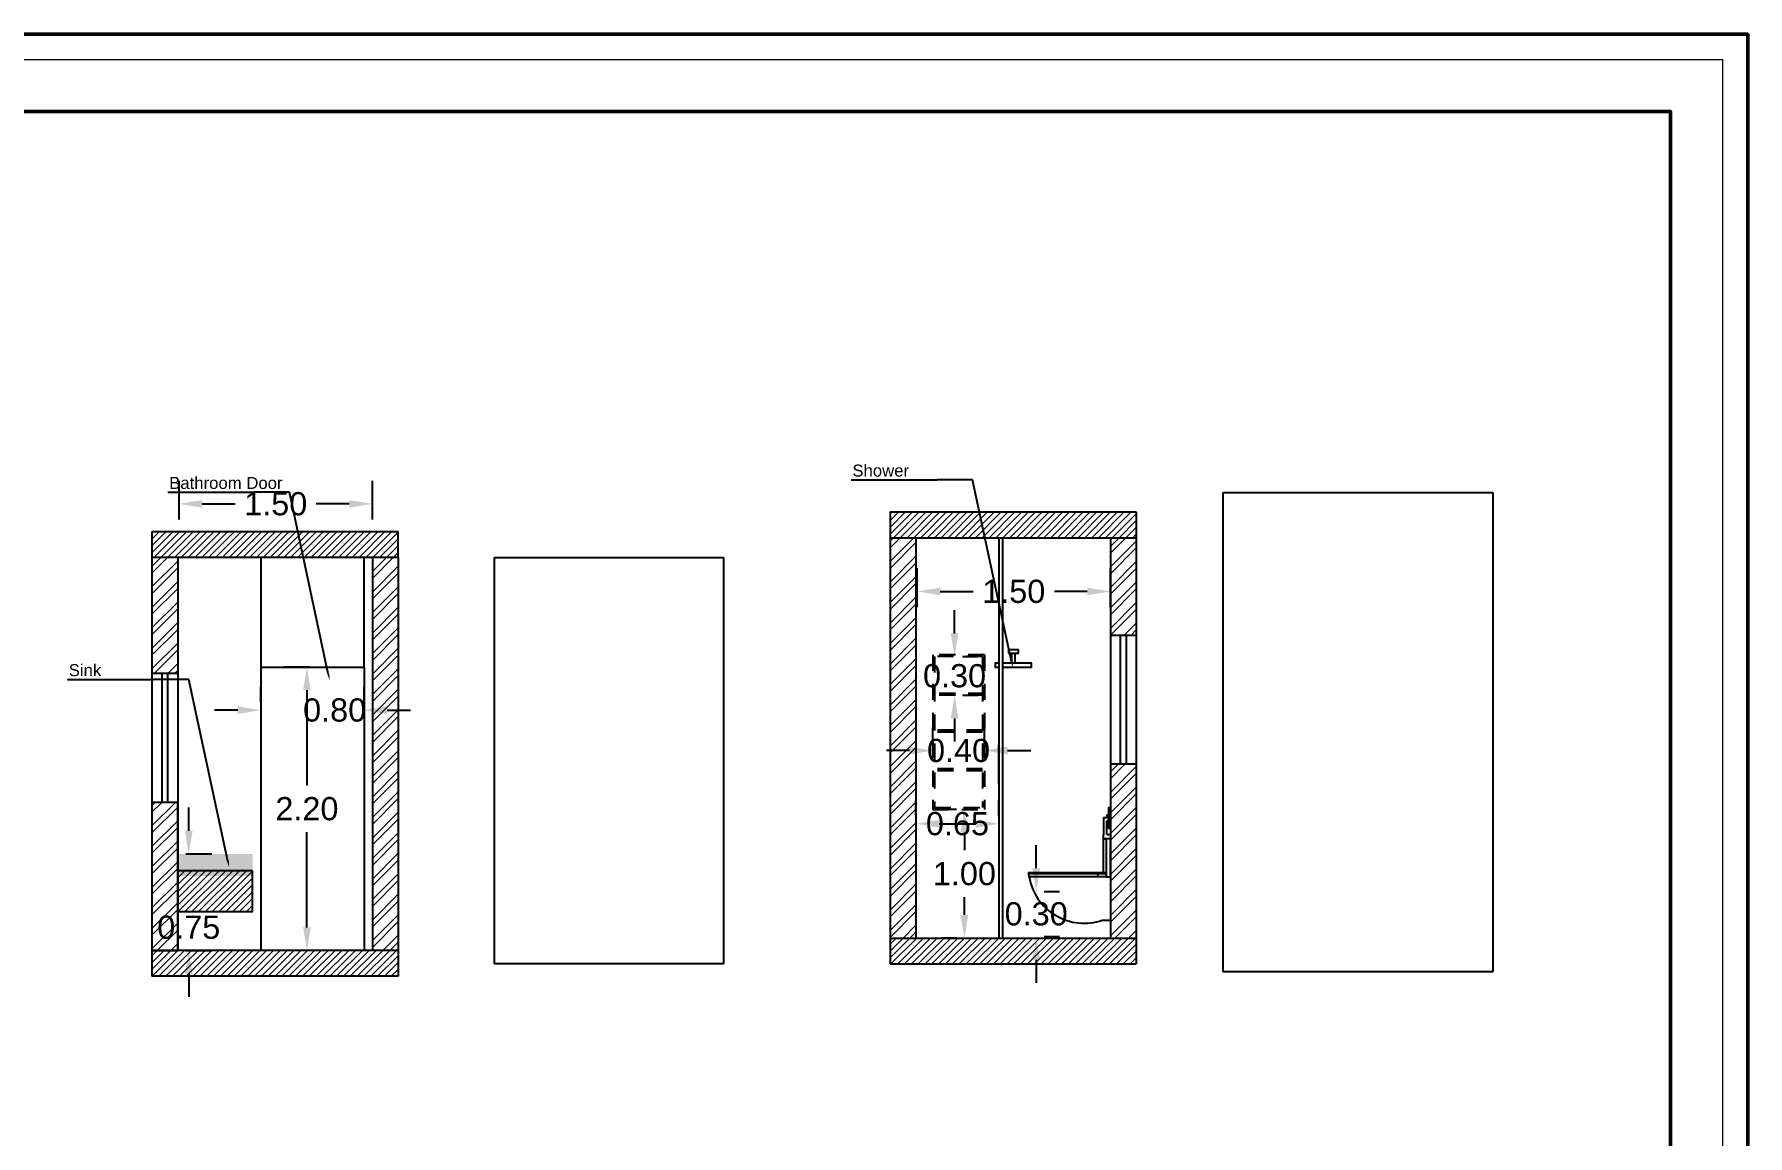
# Model space of a CAD drawing. Header units: inches. Extents: x -279 to 561, y -345 to 342.
# Drawn here: x -245.33 to -232.04, y -281.83 to -273.28 of the extents above; entities that cross this region are included whole.
import ezdxf

# ---------------------------------------------------------------- set-up
doc = ezdxf.new("R2010")
doc.units = ezdxf.units.IN
doc.header["$LTSCALE"] = 0.5
doc.header["$MEASUREMENT"] = 0
doc.linetypes.add('HIDDEN', pattern=[0.375, 0.25, -0.125])
doc.layers.add('.', color=14, linetype='Continuous', lineweight=9)
doc.layers.add('G-ANNO-HLIN', color=5, linetype='Continuous', lineweight=50)
for name, color, linetype in [('CADER', 7, 'Continuous'), ('Layer2', 1, 'HIDDEN'), ('model', 250, 'Continuous'), ('TEXT', 3, 'Continuous'), ('WallHatch-ALCHEMY', 7, 'Continuous'), ('WATER', 50, 'Continuous')]:
    doc.layers.add(name, color=color, linetype=linetype)
doc.styles.get("Standard").update_dxf_attribs({"font": 'arial.ttf'})
doc.dimstyles.get("Standard").update_dxf_attribs({"dimtxt": 0.18, "dimasz": 0.18, "dimexe": 0.18, "dimexo": 0.0625, "dimgap": 0.09, "dimtad": 0, "dimtih": 1, "dimtoh": 1, "dimzin": 0, "dimdsep": 46, "dimtxsty": 'Standard', "dimcen": 0.09, "dimadec": 0, "dimazin": 0, "dimtfac": 1, "dimtofl": 0, "dimtmove": 0, "dimatfit": 3, "dimfxl": 1, "dimtolj": 1, "dimtzin": 0, "dimarcsym": 0})
picture_1 = doc.add_image_def('image37.jpg', size_in_pixel=(2160, 3840))
picture_2 = doc.add_image_def('image39.jpg', size_in_pixel=(2160, 3840))

# ---------------------------------------------------------------- blocks, each defined once
blk = doc.blocks.new('*D905')
at = {"layer": 'Defpoints', "color": 0, "transparency": 16777216}
for p in [(-238.481, -277.603), (-238.481, -277.788), (-236.981, -277.788)]:
    blk.add_point(p, dxfattribs=at)
at = {"layer": 'model', "color": 0, "lineweight": -2, "transparency": 16777216}
for p, q in [((-238.481, -277.725), (-238.481, -277.423)), ((-236.981, -277.725), (-236.981, -277.423)), ((-238.301, -277.603), (-238.046, -277.603)), ((-237.161, -277.603), (-237.416, -277.603))]:
    blk.add_line(p, q, dxfattribs=at)
at = {"layer": 'model', "color": 0, "transparency": 16777216}
for points in [[(-238.301, -277.573), (-238.301, -277.633), (-238.481, -277.603)], [(-237.161, -277.573), (-237.161, -277.633), (-236.981, -277.603)]]:
    blk.add_solid(points, dxfattribs=at)
at = {"layer": 'model', "color": 0, "transparency": 16777216, "insert": (-237.731, -277.603), "char_height": 0.18, "attachment_point": 5}
blk.add_mtext('\\A1;1.50', dxfattribs=at)
blk = doc.blocks.new('*D906')
at = {"layer": 'Defpoints', "color": 0, "transparency": 16777216}
for p in [(-238.49, -279.406), (-237.846, -279.406), (-237.846, -279.406)]:
    blk.add_point(p, dxfattribs=at)
at = {"layer": 'model', "color": 0, "lineweight": -2, "transparency": 16777216}
for p, q in [((-238.49, -279.343), (-238.49, -279.226)), ((-237.846, -279.343), (-237.846, -279.226)), ((-238.31, -279.406), (-238.026, -279.406))]:
    blk.add_line(p, q, dxfattribs=at)
at = {"layer": 'model', "color": 0, "transparency": 16777216}
for points in [[(-238.31, -279.376), (-238.31, -279.436), (-238.49, -279.406)], [(-238.026, -279.376), (-238.026, -279.436), (-237.846, -279.406)]]:
    blk.add_solid(points, dxfattribs=at)
at = {"layer": 'model', "color": 0, "transparency": 16777216, "insert": (-238.168, -279.406), "char_height": 0.18, "attachment_point": 5}
blk.add_mtext('\\A1;0.65', dxfattribs=at)
blk = doc.blocks.new('*D907')
at = {"layer": 'Defpoints', "color": 0, "transparency": 16777216}
for p in [(-237.557, -279.931), (-237.557, -280.281), (-237.557, -280.281)]:
    blk.add_point(p, dxfattribs=at)
at = {"layer": 'model', "color": 0, "lineweight": -2, "transparency": 16777216}
for p, q in [((-237.557, -279.751), (-237.557, -279.571)), ((-237.495, -279.931), (-237.377, -279.931)), ((-237.495, -280.281), (-237.377, -280.281)), ((-237.557, -280.461), (-237.557, -280.641))]:
    blk.add_line(p, q, dxfattribs=at)
at = {"layer": 'model', "color": 0, "transparency": 16777216}
for points in [[(-237.587, -279.751), (-237.527, -279.751), (-237.557, -279.931)], [(-237.587, -280.461), (-237.527, -280.461), (-237.557, -280.281)]]:
    blk.add_solid(points, dxfattribs=at)
at = {"layer": 'model', "color": 0, "transparency": 16777216, "insert": (-237.557, -280.106), "char_height": 0.18, "attachment_point": 5}
blk.add_mtext('\\A1;0.30', dxfattribs=at)
blk = doc.blocks.new('*D908')
at = {"layer": 'Defpoints', "color": 0, "transparency": 16777216}
for p in [(-238.114, -279.294), (-238.114, -279.294), (-238.114, -280.294)]:
    blk.add_point(p, dxfattribs=at)
at = {"layer": 'model', "color": 0, "lineweight": -2, "transparency": 16777216}
for p, q in [((-238.176, -279.294), (-238.294, -279.294)), ((-238.114, -279.474), (-238.114, -279.612)), ((-238.114, -280.114), (-238.114, -279.976)), ((-238.176, -280.294), (-238.294, -280.294))]:
    blk.add_line(p, q, dxfattribs=at)
at = {"layer": 'model', "color": 0, "transparency": 16777216}
for points in [[(-238.144, -279.474), (-238.084, -279.474), (-238.114, -279.294)], [(-238.144, -280.114), (-238.084, -280.114), (-238.114, -280.294)]]:
    blk.add_solid(points, dxfattribs=at)
at = {"layer": 'model', "color": 0, "transparency": 16777216, "insert": (-238.114, -279.794), "char_height": 0.18, "attachment_point": 5}
blk.add_mtext('\\A1;1.00', dxfattribs=at)
blk = doc.blocks.new('*D909')
at = {"layer": 'Defpoints', "color": 0, "transparency": 16777216}
for p in [(-238.19, -278.108), (-238.19, -278.408), (-238.19, -278.408)]:
    blk.add_point(p, dxfattribs=at)
at = {"layer": 'model', "color": 0, "lineweight": -2, "transparency": 16777216}
for p, q in [((-238.19, -277.928), (-238.19, -277.748)), ((-238.128, -278.108), (-238.01, -278.108)), ((-238.128, -278.408), (-238.01, -278.408)), ((-238.19, -278.588), (-238.19, -278.768))]:
    blk.add_line(p, q, dxfattribs=at)
at = {"layer": 'model', "color": 0, "transparency": 16777216}
for points in [[(-238.22, -277.928), (-238.16, -277.928), (-238.19, -278.108)], [(-238.22, -278.588), (-238.16, -278.588), (-238.19, -278.408)]]:
    blk.add_solid(points, dxfattribs=at)
at = {"layer": 'model', "color": 0, "transparency": 16777216, "insert": (-238.19, -278.258), "char_height": 0.18, "attachment_point": 5}
blk.add_mtext('\\A1;0.30', dxfattribs=at)
blk = doc.blocks.new('*D910')
at = {"layer": 'Defpoints', "color": 0, "transparency": 16777216}
for p in [(-238.359, -278.852), (-237.959, -278.838), (-237.959, -278.852)]:
    blk.add_point(p, dxfattribs=at)
at = {"layer": 'model', "color": 0, "lineweight": -2, "transparency": 16777216}
for p, q in [((-238.359, -278.79), (-238.359, -278.658)), ((-237.959, -278.79), (-237.959, -278.658)), ((-238.539, -278.838), (-238.719, -278.838)), ((-237.779, -278.838), (-237.599, -278.838))]:
    blk.add_line(p, q, dxfattribs=at)
at = {"layer": 'model', "color": 0, "transparency": 16777216}
for points in [[(-238.539, -278.808), (-238.539, -278.868), (-238.359, -278.838)], [(-237.779, -278.808), (-237.779, -278.868), (-237.959, -278.838)]]:
    blk.add_solid(points, dxfattribs=at)
at = {"layer": 'model', "color": 0, "transparency": 16777216, "insert": (-238.159, -278.838), "char_height": 0.18, "attachment_point": 5}
blk.add_mtext('\\A1;0.40', dxfattribs=at)
blk = doc.blocks.new('*D911')
at = {"layer": 'Defpoints', "color": 0, "transparency": 16777216}
for p in [(-244.207, -276.923), (-244.207, -277.108), (-242.707, -277.108)]:
    blk.add_point(p, dxfattribs=at)
at = {"layer": 'model', "color": 0, "lineweight": -2, "transparency": 16777216}
for p, q in [((-244.207, -277.045), (-244.207, -276.743)), ((-242.707, -277.045), (-242.707, -276.743)), ((-244.027, -276.923), (-243.772, -276.923)), ((-242.887, -276.923), (-243.142, -276.923))]:
    blk.add_line(p, q, dxfattribs=at)
at = {"layer": 'model', "color": 0, "transparency": 16777216}
for points in [[(-244.027, -276.893), (-244.027, -276.953), (-244.207, -276.923)], [(-242.887, -276.893), (-242.887, -276.953), (-242.707, -276.923)]]:
    blk.add_solid(points, dxfattribs=at)
at = {"layer": 'model', "color": 0, "transparency": 16777216, "insert": (-243.457, -276.923), "char_height": 0.18, "attachment_point": 5}
blk.add_mtext('\\A1;1.50', dxfattribs=at)
blk = doc.blocks.new('*D912')
at = {"layer": 'Defpoints', "color": 0, "transparency": 16777216}
for p in [(-243.215, -278.19), (-243.135, -278.19), (-243.135, -280.39)]:
    blk.add_point(p, dxfattribs=at)
at = {"layer": 'model', "color": 0, "lineweight": -2, "transparency": 16777216}
for p, q in [((-243.198, -278.19), (-243.395, -278.19)), ((-243.215, -278.37), (-243.215, -279.108)), ((-243.215, -280.21), (-243.215, -279.472)), ((-243.198, -280.39), (-243.395, -280.39))]:
    blk.add_line(p, q, dxfattribs=at)
at = {"layer": 'model', "color": 0, "transparency": 16777216}
for points in [[(-243.245, -278.37), (-243.185, -278.37), (-243.215, -278.19)], [(-243.245, -280.21), (-243.185, -280.21), (-243.215, -280.39)]]:
    blk.add_solid(points, dxfattribs=at)
at = {"layer": 'model', "color": 0, "transparency": 16777216, "insert": (-243.215, -279.29), "char_height": 0.18, "attachment_point": 5}
blk.add_mtext('\\A1;2.20', dxfattribs=at)
blk = doc.blocks.new('*D913')
at = {"layer": 'Defpoints', "color": 0, "transparency": 16777216}
for p in [(-243.572, -278.524), (-243.572, -278.524), (-242.772, -278.524)]:
    blk.add_point(p, dxfattribs=at)
at = {"layer": 'model', "color": 0, "lineweight": -2, "transparency": 16777216}
for p, q in [((-243.572, -278.461), (-243.572, -278.344)), ((-242.772, -278.461), (-242.772, -278.344)), ((-243.752, -278.524), (-243.932, -278.524)), ((-242.592, -278.524), (-242.412, -278.524))]:
    blk.add_line(p, q, dxfattribs=at)
at = {"layer": 'model', "color": 0, "transparency": 16777216}
for points in [[(-243.752, -278.494), (-243.752, -278.554), (-243.572, -278.524)], [(-242.592, -278.494), (-242.592, -278.554), (-242.772, -278.524)]]:
    blk.add_solid(points, dxfattribs=at)
at = {"layer": 'model', "color": 0, "transparency": 16777216, "insert": (-243, -278.524), "char_height": 0.18, "attachment_point": 5}
blk.add_mtext('\\A1;0.80', dxfattribs=at)
blk = doc.blocks.new('*D914')
at = {"layer": 'Defpoints', "color": 0, "ltscale": 0.5, "transparency": 16777216}
for p in [(-244.217, -279.64), (-244.132, -279.64), (-244.217, -280.39)]:
    blk.add_point(p, dxfattribs=at)
at = {"layer": 'model', "color": 0, "lineweight": -2, "ltscale": 0.5, "transparency": 16777216}
for p, q in [((-244.132, -279.46), (-244.132, -279.28)), ((-244.154, -279.64), (-243.952, -279.64)), ((-244.154, -280.39), (-243.952, -280.39)), ((-244.132, -280.57), (-244.132, -280.75))]:
    blk.add_line(p, q, dxfattribs=at)
at = {"layer": 'model', "color": 0, "ltscale": 0.5, "transparency": 16777216}
for points in [[(-244.162, -279.46), (-244.102, -279.46), (-244.132, -279.64)], [(-244.162, -280.57), (-244.102, -280.57), (-244.132, -280.39)]]:
    blk.add_solid(points, dxfattribs=at)
at = {"layer": 'model', "color": 0, "ltscale": 0.5, "transparency": 16777216, "insert": (-244.132, -280.21), "char_height": 0.18, "attachment_point": 5}
blk.add_mtext('\\A1;0.75', dxfattribs=at)

msp = doc.modelspace()

# ---------------------------------------------------------------- hatches: boundary and pattern name
at = {"layer": '.'}
h = msp.add_hatch(dxfattribs=at)
h.set_pattern_fill('ANSI31', color=0, scale=0.3)
h.set_pattern_definition([(45, (7.752257, -18.518918), (-0.0265165043, 0.0265165043), [])])
h.paths.add_polyline_path([(-236.781, -277.186), (-236.781, -276.986), (-238.69, -276.986), (-238.69, -277.186)])
h.paths.add_polyline_path([(-236.781, -280.494), (-236.781, -280.294), (-238.69, -280.294), (-238.69, -280.494)])
at = {"layer": '.', "ltscale": 0.5}
h = msp.add_hatch(dxfattribs=at)
h.set_pattern_fill('ANSI31', color=0, scale=0.3)
h.set_pattern_definition([(45, (13.146732, -13.639523), (-0.0265165043, 0.0265165043), [])])
h.paths.add_polyline_path([(-242.507, -277.34), (-242.507, -277.141), (-244.417, -277.141), (-244.417, -277.34)])
h.paths.add_polyline_path([(-242.507, -280.59), (-242.507, -280.39), (-244.417, -280.39), (-244.417, -280.59)])
at = {"layer": '.'}
h = msp.add_hatch(dxfattribs=at)
h.set_pattern_fill('ANSI32', color=0, scale=0.3)
h.set_pattern_definition([(45, (7.75226, -18.51892), (-0.079549513, 0.079549513), []), (45, (7.80529, -18.51892), (-0.079549513, 0.079549513), [])])
h.paths.add_polyline_path([(-238.49, -277.186), (-238.69, -277.186), (-238.69, -280.294), (-238.49, -280.294)])
h.paths.add_polyline_path([(-236.781, -277.186), (-236.981, -277.186), (-236.981, -277.944), (-236.781, -277.944)])
h.paths.add_polyline_path([(-236.981, -280.294), (-236.781, -280.294), (-236.781, -278.944), (-236.981, -278.944)])
at = {"layer": '.', "ltscale": 0.5}
h = msp.add_hatch(dxfattribs=at)
h.set_pattern_fill('ANSI32', color=0, scale=0.3)
h.set_pattern_definition([(45, (13.14673, -13.63952), (-0.079549513, 0.079549513), []), (45, (13.19977, -13.63952), (-0.079549513, 0.079549513), [])])
h.paths.add_polyline_path([(-242.507, -277.34), (-242.707, -277.34), (-242.707, -280.39), (-242.507, -280.39)])
h.paths.add_polyline_path([(-244.217, -278.24), (-244.217, -277.34), (-244.417, -277.34), (-244.417, -278.24)])
h.paths.add_polyline_path([(-244.422, -280.397), (-243.843, -280.397), (-243.843, -280.026), (-244.422, -280.026)], flags=9)
h = msp.add_hatch(dxfattribs=at)
h.set_pattern_fill('ANSI32', color=0, scale=0.3)
h.set_pattern_definition([(45, (14.20687, -13.63952), (-0.079549513, 0.079549513), []), (45, (14.25991, -13.63952), (-0.079549513, 0.079549513), [])])
h.paths.add_polyline_path([(-244.217, -279.24), (-244.417, -279.24), (-244.417, -280.39), (-244.217, -280.39)])
at = {"layer": '.', "true_color": 0xcd6928}
h = msp.add_hatch(dxfattribs=at)
h.set_pattern_fill('ANSI31', color=32, scale=0.3)
h.set_pattern_definition([(45, (-37.461298, 45.724243), (-0.0265165043, 0.0265165043), [])])
h.paths.add_polyline_path([(-243.636, -279.77), (-244.217, -279.77), (-244.217, -280.088), (-243.636, -280.088)])
at = {"layer": 'WallHatch-ALCHEMY', "transparency": 33554687}
h = msp.add_hatch(color=7, dxfattribs=at)
h.dxf.hatch_style = 1
h.paths.add_polyline_path([(-243.636, -279.64), (-244.217, -279.64), (-244.217, -279.811), (-243.636, -279.811)])

# ---------------------------------------------------------------- linework, layer by layer
for p, q in [((-238.69, -276.986), (-238.69, -280.494)), ((-238.69, -276.986), (-236.781, -276.986)), ((-238.49, -276.985), (-238.49, -276.986)), ((-236.781, -276.986), (-236.781, -280.494)), ((-242.507, -277.141), (-244.417, -277.141)), ((-244.417, -277.141), (-244.417, -280.59)), ((-242.507, -277.34), (-242.507, -277.141)), ((-238.69, -277.186), (-236.781, -277.186)), ((-238.49, -277.186), (-238.49, -280.294)), ((-237.846, -277.186), (-237.846, -280.294)), ((-237.817, -277.186), (-237.817, -280.294)), ((-236.981, -277.186), (-236.981, -280.294)), ((-242.507, -277.34), (-244.417, -277.34)), ((-244.217, -277.34), (-244.217, -280.39)), ((-243.569, -278.19), (-243.569, -277.34)), ((-242.772, -278.19), (-242.772, -277.34)), ((-242.707, -277.34), (-242.707, -280.39)), ((-242.507, -277.34), (-242.507, -280.59)), ((-236.781, -277.944), (-236.981, -277.944)), ((-236.902, -278.944), (-236.902, -277.944)), ((-236.857, -278.944), (-236.857, -277.944)), ((-237.748, -278.081), (-237.722, -278.081)), ((-237.748, -278.081), (-237.748, -278.158)), ((-237.722, -278.081), (-237.722, -278.158)), ((-244.217, -278.24), (-244.417, -278.24)), ((-244.338, -279.24), (-244.338, -278.24)), ((-244.293, -279.24), (-244.293, -278.24)), ((-237.846, -279.094), (-237.846, -278.794)), ((-236.781, -278.944), (-236.981, -278.944)), ((-244.217, -279.24), (-244.417, -279.24)), ((-237.045, -280.155), (-236.981, -280.155)), ((-238.69, -280.294), (-236.781, -280.294)), ((-242.507, -280.39), (-244.417, -280.39)), ((-238.69, -280.494), (-236.781, -280.494)), ((-242.507, -280.59), (-244.417, -280.59))]:
    msp.add_line(p, q)
for points in [[(-237.772, -278.081), (-237.694, -278.081), (-237.694, -278.055), (-237.772, -278.055)], [(-243.569, -278.19), (-242.772, -278.19), (-242.772, -280.39), (-243.569, -280.39)], [(-236.981, -279.281), (-236.997, -279.281), (-236.997, -279.439), (-236.981, -279.439)], [(-237.014, -279.819), (-236.981, -279.819), (-236.981, -279.522), (-237.014, -279.522)], [(-237.014, -279.819), (-237.014, -279.819), (-237.014, -279.819), (-237.014, -279.819)]]:
    msp.add_lwpolyline(points, close=True)
for points in [[(-237.846, -278.194), (-237.872, -278.194), (-237.872, -278.158), (-237.846, -278.158)], [(-237.817, -278.158), (-237.597, -278.158), (-237.597, -278.194), (-237.817, -278.194)], [(-237.008, -279.36), (-237.035, -279.36), (-237.035, -279.489)], [(-237.008, -279.382), (-236.997, -279.382), (-236.997, -279.339), (-237.008, -279.339), (-237.008, -279.36)], [(-237.008, -279.489), (-237.008, -279.382)], [(-237.035, -279.785), (-237.035, -279.522), (-237.014, -279.522), (-237.014, -279.819), (-237.078, -279.819)], [(-237.008, -279.489), (-236.981, -279.489), (-236.981, -279.522), (-237.035, -279.522), (-237.035, -279.489)], [(-237.014, -279.793), (-237.614, -279.793), (-237.614, -279.785), (-237.014, -279.785)], [(-237.081, -279.793), (-237.078, -279.819), (-237.612, -279.819), (-237.614, -279.793), (-237.014, -279.793)]]:
    msp.add_lwpolyline(points)
at = {"ltscale": 0.5}
msp.add_lwpolyline([(-244.217, -279.24), (-244.417, -279.24), (-244.417, -280.39), (-244.217, -280.39)], close=True, dxfattribs=at)
msp.add_arc((-237.185, -279.745), 0.433, 189.8223, 288.981)
at = {"layer": 'CADER', "lineweight": 18}
for points in [[(-257.739, -273.278), (-232.036, -273.278), (-232.036, -290.377), (-257.739, -290.377)], [(-257.543, -273.474), (-232.232, -273.474), (-232.232, -290.181), (-257.543, -290.181)]]:
    msp.add_lwpolyline(points, close=True, dxfattribs=at)
at = {"layer": 'G-ANNO-HLIN', "color": 0}
for points in [[(-257.739, -273.278), (-232.036, -273.278), (-232.036, -290.377), (-257.739, -290.377)], [(-257.14, -273.877), (-232.636, -273.877), (-232.636, -289.778), (-257.14, -289.778)]]:
    msp.add_lwpolyline(points, close=True, dxfattribs=at)
at = {"layer": 'Layer2'}
for p, q in [((-238.359, -278.094), (-238.359, -279.294)), ((-237.959, -278.094), (-238.359, -278.094)), ((-237.973, -278.108), (-238.345, -278.108)), ((-238.345, -278.108), (-238.345, -279.28)), ((-237.973, -278.108), (-237.973, -279.28)), ((-237.959, -278.094), (-237.959, -279.294)), ((-237.959, -278.394), (-238.359, -278.394)), ((-237.959, -278.408), (-238.359, -278.408)), ((-237.973, -278.68), (-238.345, -278.68)), ((-237.973, -278.694), (-238.345, -278.694)), ((-237.973, -278.98), (-238.345, -278.98)), ((-237.973, -278.994), (-238.345, -278.994)), ((-238.359, -279.294), (-237.959, -279.294)), ((-238.345, -279.28), (-237.973, -279.28))]:
    msp.add_line(p, q, dxfattribs=at)
at = {"layer": 'TEXT', "color": 7, "linetype": 'ByBlock', "lineweight": -2, "ltscale": 8e-05}
for p, q in [((-238.05, -276.737), (-238.325, -276.737)), ((-243.35, -276.833), (-243.626, -276.833)), ((-244.13, -278.286), (-244.405, -278.286))]:
    msp.add_line(p, q, dxfattribs=at)
for points in [[(-238.993, -276.737), (-238.325, -276.737)], [(-237.748, -278.146), (-238.05, -276.737)], [(-244.293, -276.833), (-243.626, -276.833)], [(-243.049, -278.243), (-243.35, -276.833)], [(-245.073, -278.286), (-244.405, -278.286)], [(-243.828, -279.696), (-244.13, -278.286)]]:
    msp.add_lwpolyline(points, dxfattribs=at)
at = {"layer": 'TEXT', "color": 7, "lineweight": 15, "ltscale": 8e-05}
for points in [[(-243.057, -278.244), (-243.038, -278.292), (-243.041, -278.241)], [(-237.756, -278.148), (-237.738, -278.195), (-237.74, -278.145)], [(-243.836, -279.697), (-243.818, -279.745), (-243.82, -279.694)]]:
    msp.add_solid(points, dxfattribs=at)
at = {"layer": 'WATER', "color": 32, "true_color": 0xcd6928}
msp.add_lwpolyline([(-243.636, -279.77), (-244.217, -279.77), (-244.217, -280.088), (-243.636, -280.088)], close=True, dxfattribs=at)

# ---------------------------------------------------------------- texts
at = {"attachment_point": 1}
for s, insert, char_height in [('Shower', (-238.983, -276.618), 0.0929), ('Bathroom Door', (-244.284, -276.714), 0.09292), ('Sink', (-245.063, -278.167), 0.0929)]:
    msp.add_mtext_dynamic_manual_height_columns(s, width=1.05778, gutter_width=0.465, heights=[0], dxfattribs=dict(at, insert=insert, char_height=char_height))

# ---------------------------------------------------------------- dimensions: what is measured, and where the dimension line sits
at = {"layer": 'model'}
for base, p1, p2, picture, middle in [((-244.207, -276.923), (-242.707, -277.108), (-244.207, -277.108), '*D911', (-243.457, -276.923)), ((-238.481, -277.603), (-236.981, -277.788), (-238.481, -277.788), '*D905', (-237.731, -277.603))]:
    dim = msp.add_linear_dim(base=base, p1=p1, p2=p2, dimstyle='Standard', dxfattribs=at)
    dim.commit()
    dim.dimension.update_dxf_attribs({"geometry": picture, "text_midpoint": middle})
dim = msp.add_linear_dim(base=(-238.19, -278.408), p1=(-238.19, -278.108), p2=(-238.19, -278.408), angle=90, dimstyle='Standard', dxfattribs=at)
dim.commit()
dim.dimension.update_dxf_attribs({"geometry": '*D909', "text_midpoint": (-238.19, -278.258), "dimtype": 160})
for base, p1, p2, picture, middle in [((-243.215, -278.19), (-243.135, -280.39), (-243.135, -278.19), '*D912', (-243.215, -279.29)), ((-238.114, -279.294), (-238.114, -280.294), (-238.114, -279.294), '*D908', (-238.114, -279.794))]:
    dim = msp.add_linear_dim(base=base, p1=p1, p2=p2, angle=90, dimstyle='Standard', dxfattribs=at)
    dim.commit()
    dim.dimension.update_dxf_attribs({"geometry": picture, "text_midpoint": middle})
for base, p1, p2, picture, middle in [((-243.572, -278.524), (-242.772, -278.524), (-243.572, -278.524), '*D913', (-243, -278.524)), ((-237.959, -278.838), (-238.359, -278.852), (-237.959, -278.852), '*D910', (-238.159, -278.838))]:
    dim = msp.add_linear_dim(base=base, p1=p1, p2=p2, dimstyle='Standard', dxfattribs=at)
    dim.commit()
    dim.dimension.update_dxf_attribs({"geometry": picture, "text_midpoint": middle, "dimtype": 160})
at = {"layer": 'model', "ltscale": 0.5}
dim = msp.add_linear_dim(base=(-244.132, -279.64), p1=(-244.217, -280.39), p2=(-244.217, -279.64), angle=90, dimstyle='Standard', dxfattribs=at)
dim.commit()
dim.dimension.update_dxf_attribs({"geometry": '*D914', "text_midpoint": (-244.132, -280.21), "dimtype": 160})
at = {"layer": 'model'}
dim = msp.add_linear_dim(base=(-237.846, -279.406), p1=(-238.49, -279.406), p2=(-237.846, -279.406), text='0.65', dimstyle='Standard', dxfattribs=at)
dim.commit()
dim.dimension.update_dxf_attribs({"geometry": '*D906', "text_midpoint": (-238.168, -279.406), "dimtype": 160})
dim = msp.add_linear_dim(base=(-237.557, -280.281), p1=(-237.557, -279.931), p2=(-237.557, -280.281), angle=90, text='0.30', dimstyle='Standard', dxfattribs=at)
dim.commit()
dim.dimension.update_dxf_attribs({"geometry": '*D907', "text_midpoint": (-237.557, -280.106), "dimtype": 160})

# ---------------------------------------------------------------- pictures from other files: only their frames are drawn
at = {"ltscale": 0.5}
image = msp.add_image(picture_1, insert=(-236.107, -280.555), size_in_units=(2.092, 3.72), dxfattribs=at)
image.dxf.flags = 7
image = msp.add_image(picture_2, insert=(-241.759, -280.494), size_in_units=(1.775, 3.155), dxfattribs=at)
image.dxf.flags = 7

doc.saveas('drawing.dxf')
